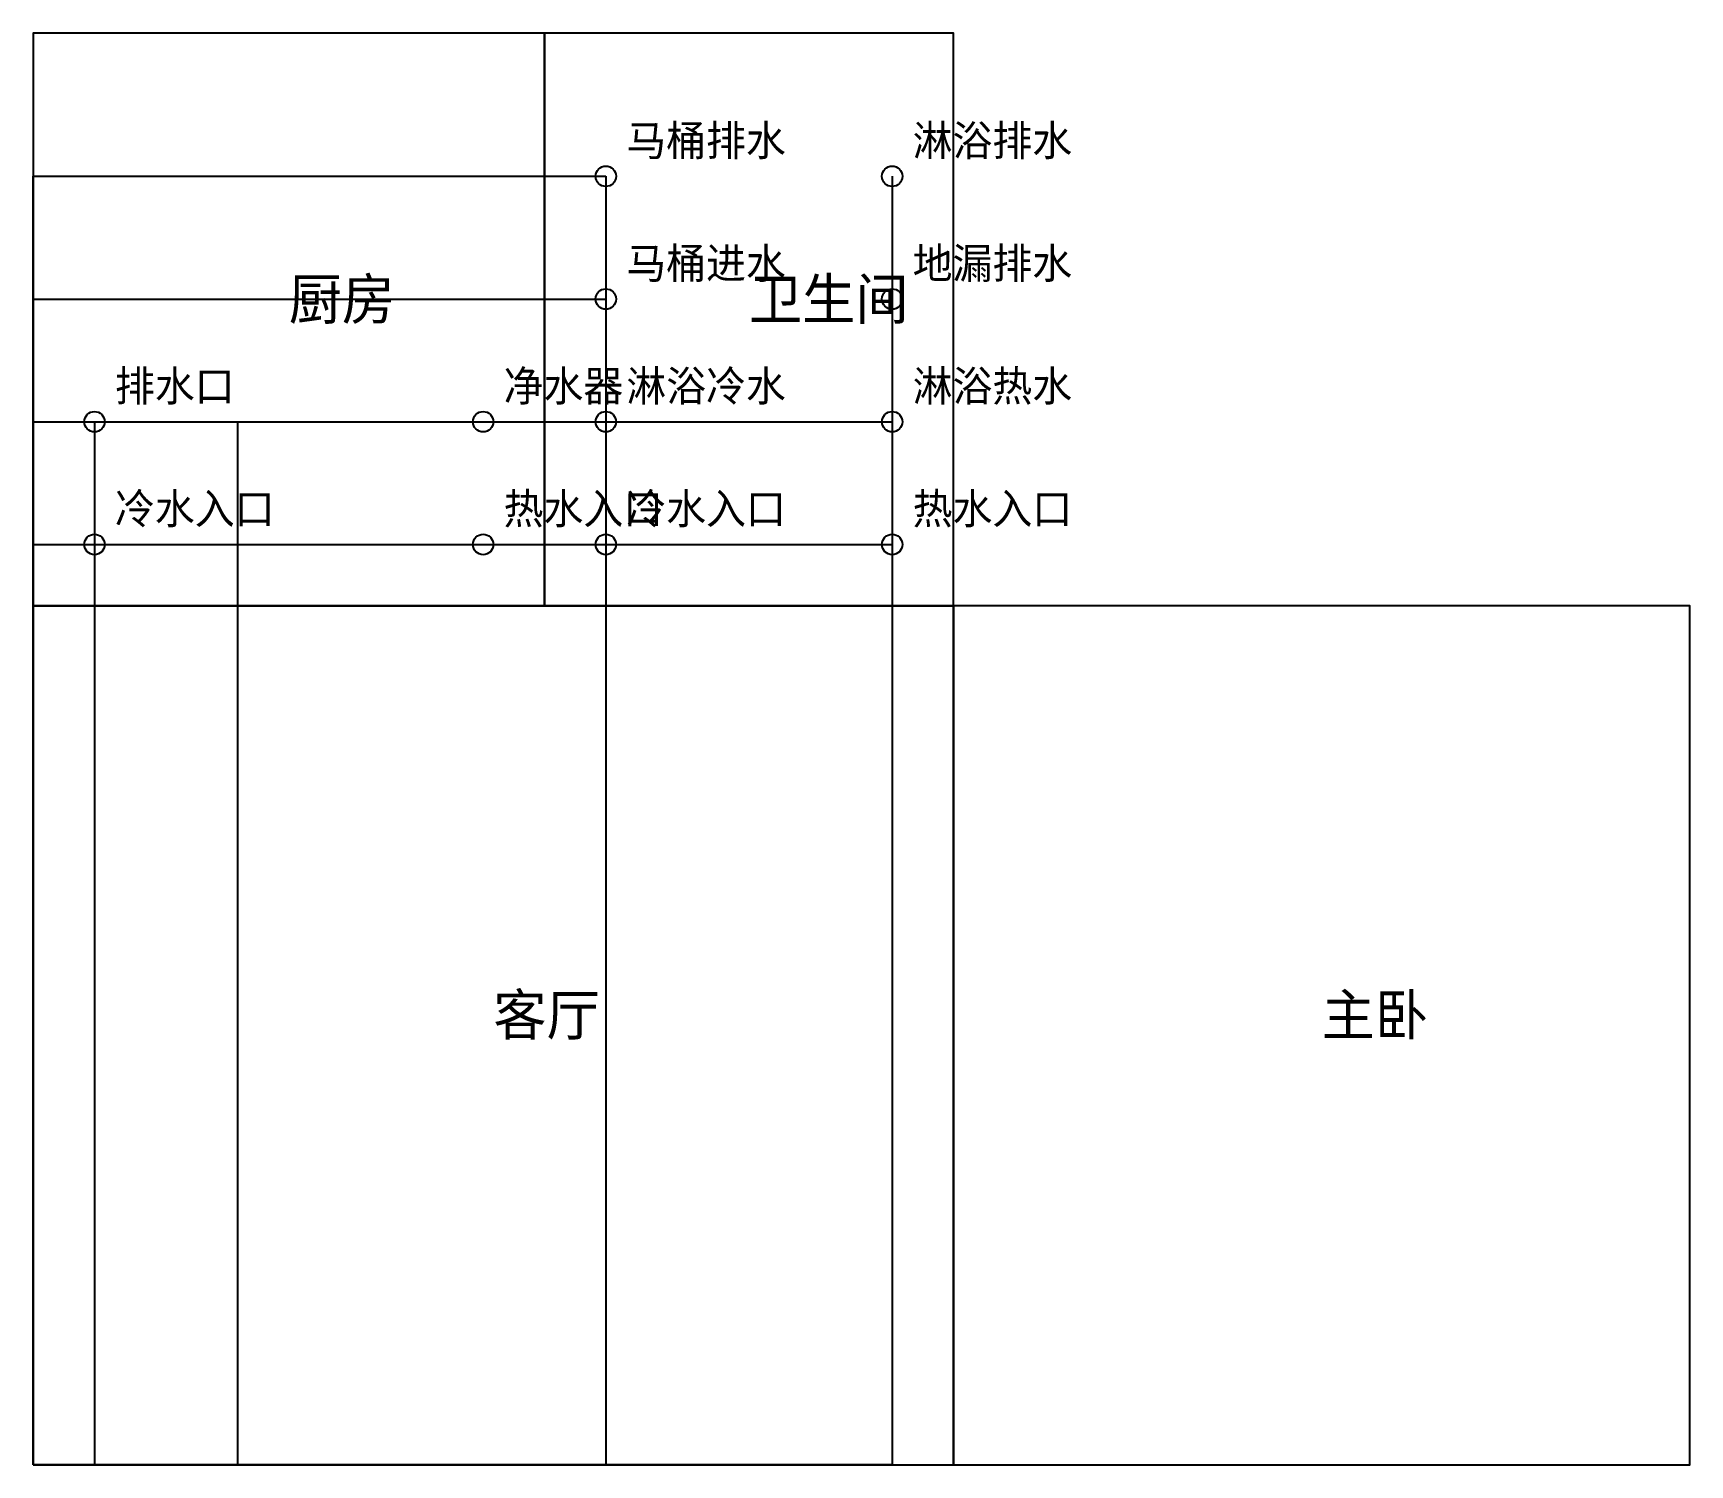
# Model space of a CAD drawing. Header units: metres. Extents: x 0 to 8.1, y 0 to 7.
import ezdxf

# ---------------------------------------------------------------- set-up
doc = ezdxf.new("R2010")
doc.units = ezdxf.units.M
for name, color, linetype in [('COLD_WATER', 5, 'Continuous'), ('DRAIN', 3, 'Continuous'), ('HOT_WATER', 1, 'Continuous'), ('LABELS', 7, 'Continuous'), ('WALLS', 8, 'Continuous')]:
    doc.layers.add(name, color=color, linetype=linetype)

msp = doc.modelspace()

# ---------------------------------------------------------------- linework, layer by layer
at = {"layer": 'COLD_WATER'}
for points in [[(0, 0), (0, 6.3), (2.8, 6.3)], [(0, 0), (0, 5.7), (2.8, 5.7)], [(0, 0), (0, 5.1), (2.8, 5.1)], [(0, 0), (0, 4.5), (0.3, 4.5)], [(0, 0), (0, 4.5), (2.8, 4.5)]]:
    msp.add_lwpolyline(points, dxfattribs=at)
at = {"layer": 'DRAIN'}
for points in [[(2.8, 6.3), (2.8, 0), (0, 0)], [(4.2, 6.3), (4.2, 0), (0, 0)], [(4.2, 5.7), (4.2, 0), (0, 0)], [(0.3, 5.1), (0.3, 0), (0, 0)]]:
    msp.add_lwpolyline(points, dxfattribs=at)
at = {"layer": 'HOT_WATER'}
for points in [[(1, 0), (1, 5.1), (4.2, 5.1)], [(1, 0), (1, 4.5), (2.2, 4.5)], [(1, 0), (1, 4.5), (4.2, 4.5)]]:
    msp.add_lwpolyline(points, dxfattribs=at)
at = {"layer": 'LABELS'}
for centre in [(2.8, 6.3), (4.2, 6.3), (2.8, 5.7), (4.2, 5.7), (0.3, 5.1), (2.2, 5.1), (2.8, 5.1), (4.2, 5.1), (0.3, 4.5), (2.2, 4.5), (2.8, 4.5), (4.2, 4.5)]:
    msp.add_circle(centre, 0.05, dxfattribs=at)
at = {"layer": 'WALLS'}
for points in [[(0, 4.2), (2.5, 4.2), (2.5, 7), (0, 7)], [(2.5, 4.2), (4.5, 4.2), (4.5, 7), (2.5, 7)], [(0, 0), (4.5, 0), (4.5, 4.2), (0, 4.2)], [(4.5, 0), (8.1, 0), (8.1, 4.2), (4.5, 4.2)]]:
    msp.add_lwpolyline(points, close=True, dxfattribs=at)

# ---------------------------------------------------------------- texts
at = {"layer": 'LABELS'}
for s, height, p in [('马桶排水', 0.15, (2.9, 6.4)), ('淋浴排水', 0.15, (4.3, 6.4)), ('马桶进水', 0.15, (2.9, 5.8)), ('地漏排水', 0.15, (4.3, 5.8)), ('厨房', 0.2, (1.25, 5.6)), ('卫生间', 0.2, (3.5, 5.6)), ('排水口', 0.15, (0.4, 5.2)), ('净水器', 0.15, (2.3, 5.2)), ('淋浴冷水', 0.15, (2.9, 5.2)), ('淋浴热水', 0.15, (4.3, 5.2)), ('冷水入口', 0.15, (0.4, 4.6)), ('热水入口', 0.15, (2.3, 4.6)), ('冷水入口', 0.15, (2.9, 4.6)), ('热水入口', 0.15, (4.3, 4.6)), ('客厅', 0.2, (2.25, 2.1)), ('主卧', 0.2, (6.3, 2.1))]:
    msp.add_text(s, height=height, dxfattribs=at).set_placement(p)

doc.saveas('drawing.dxf')
